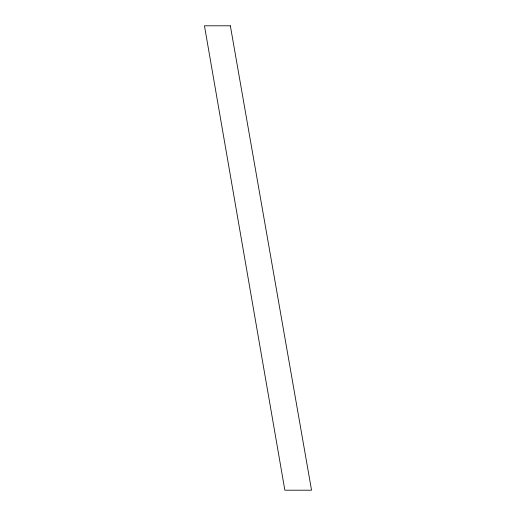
<?xml version="1.0" encoding="UTF-8"?>
<svg xmlns="http://www.w3.org/2000/svg" width="516" height="516" viewBox="0 0 516 516"><rect width="100%" height="100%" fill="white"/><g stroke="black" fill="none" stroke-linecap="round" stroke-linejoin="round"><path stroke-width="0.77" d="M230.355 25.8L204.459 25.8L284.851 490.2L311.541 490.2L230.355 25.8"/></g></svg>
